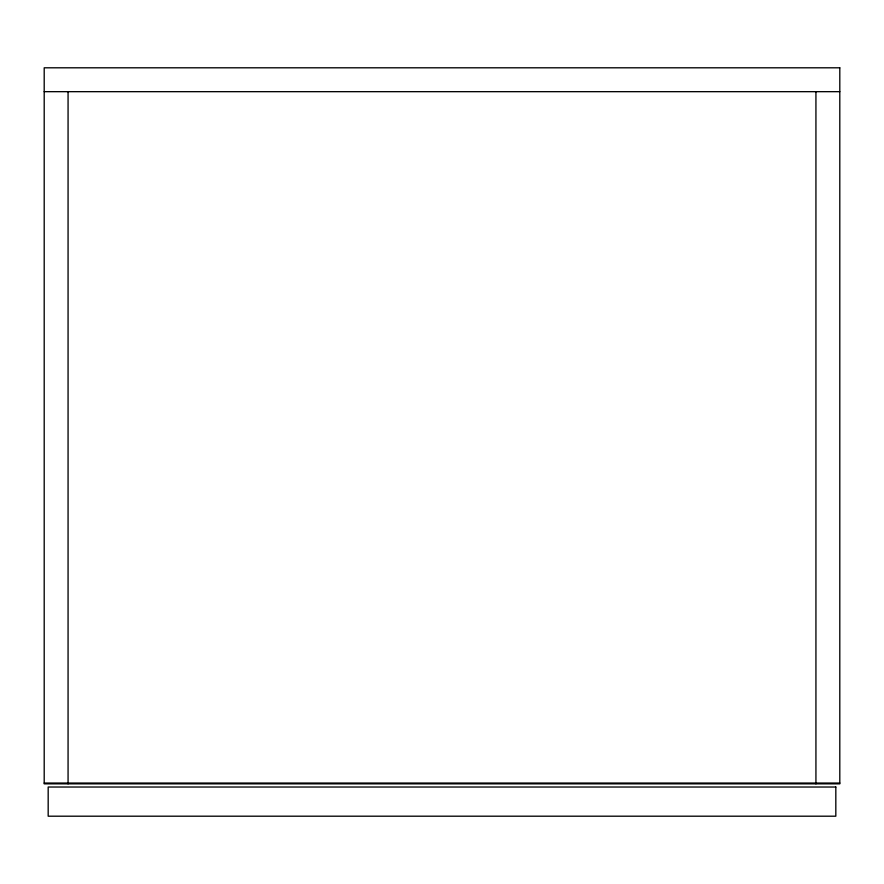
<?xml version="1.0" encoding="UTF-8"?>
<svg xmlns="http://www.w3.org/2000/svg" width="884" height="884" viewBox="0 0 884 884"><rect width="100%" height="100%" fill="white"/><g stroke="black" fill="none" stroke-linecap="round" stroke-linejoin="round"><path stroke-width="1.33" d="M44.2 91.671L839.8 91.671M44.2 783.047L839.8 783.047M815.932 91.671L815.932 783.843M68.068 91.671L68.068 783.843M839.8 67.803L44.2 67.803L44.2 783.843L839.8 783.843L839.8 67.803M835.822 787.025L48.178 787.025L48.178 816.197L835.822 816.197L835.822 787.025"/></g></svg>
